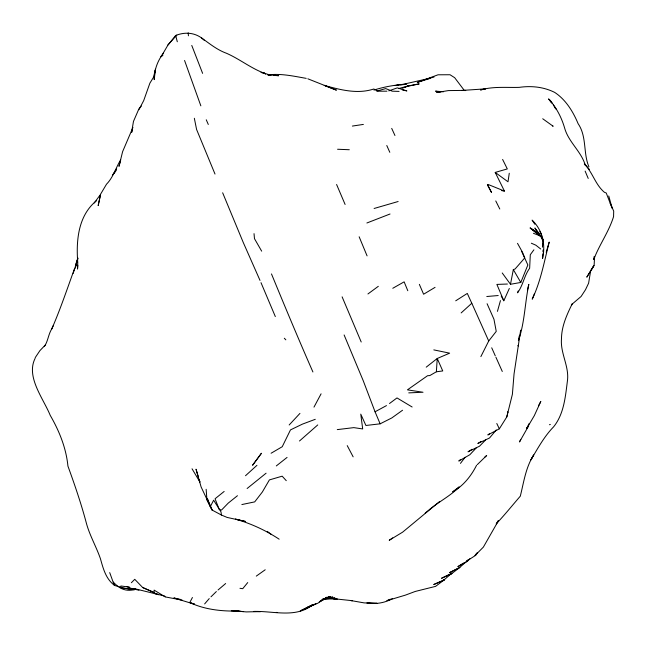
<?xml version="1.0" encoding="UTF-8"?>
<svg xmlns="http://www.w3.org/2000/svg" width="646" height="646" viewBox="0 0 646 646"><rect width="100%" height="100%" fill="white"/><g stroke="black" fill="none" stroke-linecap="round" stroke-linejoin="round"><path stroke-width="0.97" d="M594.619 256.422L594.11 265.49L586.794 277.174L593.876 265.554L590.63 270.949L588.611 283.182L585.502 289.715L581.093 296.474L571.993 304.242C566.679 315.151 561.552 326.432 561.479 338.843C560.195 353.443 569.57 366.613 567.374 381.285C565.363 396.959 563.95 414.021 553.614 426.828C544.215 436.413 537.787 448.413 530.891 459.879L533.717 454.962C525.683 467.446 523.825 482.182 520.296 496.185C512.278 505.422 504.679 514.935 496.241 523.833L498.244 520.676M542.535 243.736L542.47 247.103L542.89 241.039L541.025 236.646L530.18 228.006L538.158 232.633L538.029 233.392M542.842 253.805L542.559 258.537C545.741 244.786 542.616 230.121 532.11 220.125L534.856 224.251M542.955 251.908L543.068 250.01M408.748 392.873L423.009 392.251L407.432 389.853L427.579 375.706L429.824 375.568L436.373 371.781L437.237 358.49L449.64 353.168L433.813 349.89M77.835 265.183L77.536 269.059L77.77 262.599C75.986 240.659 78.158 215.352 96.666 200.583M520.644 330.171L514.054 373.929L512.391 394.294L506.763 416.969L499.342 428.823L487.843 434.952L489.402 433.821M155.323 70.172L154.216 79.619C154.184 70.083 157.592 60.603 163.503 53.182M594.134 256.527L593.739 259.53C599.31 244.705 608.855 231.874 613.571 216.62L613.7 211.129L610.163 203.078M509.266 173.257L508.006 181.792L495.216 172.417L507.304 168.921L502.612 159.441M507.481 413.9L507.78 411.995M507.481 413.852L507.78 411.962M519.263 335.968L518.415 340.684C524.786 322.459 524.843 303.087 528.816 284.385L527.459 290.151M521.718 251.56L527.863 264.965L520.797 282.455L510.485 284.28L513.328 269.608L515.08 269.002L524.762 257.924L522.436 252.19L517.511 243.332M100.534 194.527L98.176 205.598L100.598 194.341L94.235 202.981M155.436 69.227L153.53 77.229L149.872 83.189L143.695 100.623L138.898 109.715M506.763 416.969L507.328 414.797M75.34 268.098L77.77 258.86M75.792 265.91L77.916 258.134M497.444 311.372L500.448 300.616M73.159 273.436L76.446 263.132M546.201 252.336L549.213 242.08C544.271 261.299 540.823 281.147 532.223 299.171L534.387 293.857M75.978 263.778L77.778 258.061M132.252 130.629L131.59 132.511L133.472 121.4L138.882 108.916L141.337 106.057M518.205 290.983L517.551 292.816C523.107 285.322 524.14 275.729 529.647 268.251L530.301 254.726L533.911 249.8M74.468 268.833C67.16 288.956 60.441 309.014 51.898 328.669C48.288 334.24 48.127 341.161 44.299 346.611M571.589 305.283L572.251 303.677M100.719 193.945L106.501 184.215C113.341 177.295 115.731 167.79 120.673 159.885L119.009 166.329L122.595 151.681L132.947 127.432M234.046 610.809L238.826 610.987C222.289 611.487 204.855 609.703 189.779 602.532L192.427 597.502M501.223 296.021L503.807 300.761L509.331 288.455M529.009 423.695L526.926 428.153L534.299 415.677L540.815 401.441L538.425 405.833M51.535 329.347L53.279 325.632M112.339 175.389L116.651 168.768M498.429 520.716L483.378 547.097L475.036 555.503L476.732 553.138M480.866 356.6L488.715 340.999L496.241 331.366L493.956 319.237L487.092 303.725M221.465 515.048L212.179 510.098L210.257 506.747L213.624 500.214L220.972 511.826L221.465 515.048L227.101 517.422L245.617 521.492L235.515 519.126M520.757 439.385L519.497 441.953L528.662 425.819L526.773 428.064M313.98 407.125L321.086 393.826M161.112 56.751L167.508 45.809M476.562 465.298C471.136 476.062 463.384 485.76 452.822 491.84M114.14 173.491L116.191 170.35M477.386 552.806L475.722 555.31L466.428 561.245L467.825 559.977M35.215 357.642L39.899 350.649L45.147 345.182M299.938 413.408L289.174 424.979M451.207 574.003L451.829 573.155L441.509 578.283L451.207 574.003L459.936 567.341L449.64 572.574L459.241 567.834L466.315 561.632M460.461 463.384L465.104 457.271M35.11 358.377C25.767 376.876 43.339 398.388 50.227 415.362C59.262 430.963 66.167 448.049 67.927 466.105C74.661 484.621 81.033 503.202 86.136 522.291C89.406 535.049 96.214 546.435 100.469 558.83C103.174 568.488 105.799 578.816 114.237 585.155L113.276 582.094C119.397 588.611 125.413 591.736 134.4 589.661L121.012 587.755L120.875 585.987L129.531 587.109M167.79 45.373L175.647 35.49C184.449 31.985 193.655 32.34 201.536 37.904C209.49 43.573 217.096 49.895 226.463 53.263C239.537 58.98 250.64 68.064 263.964 73.127L261.041 72.505M247.725 582.571L242.718 588.7L239.965 588.296M496.273 429.945L489.507 438.012L477.846 443.487L481.068 441.452M204.645 603.913L209.239 598.584M167.734 45.067L176.77 35.15M476.57 447.581L469.836 454.744L458.797 461.042L460.275 459.742M485.671 439.902L479.485 446.233L468.011 451.812L472.032 449.277M470.046 558.588L467.316 561.374L457.844 566.647L463.61 562.997M131.372 582.716L134.756 579.317L142.508 587.343M256.955 465.322L245.512 475.722M210.967 596.831L216.353 591.558M477.265 464.66L486.688 455.487L484.532 457.376M461.155 312.922L471.782 303.265L467.3 293.421L455.713 300.81M317.751 424.931L299.486 440.992M443.439 580.463L444.23 579.858L433.749 584.533L443.439 580.463L451.829 573.155M439.651 501.466L402.628 532.151L389.223 540.282L392.695 537.892M218.041 589.992L225.648 583.524M425.173 513.142L429.792 509.331M247.119 488.505L266.087 473.203M224.162 491.453L215.053 498.769L219.236 509.476L221.489 510.09L228.232 503.113L237.453 495.716M276.31 465.928L287.058 457.425M426.223 367.162L437.237 358.49L442.744 370.941L436.373 371.781M429.445 509.605C438.981 501.546 450.423 496.039 459.136 486.939L452.83 491.646M444.23 579.858L435.606 586.366L415.208 591.461L405.478 595.103L386.906 600.675L390.45 599.141M389.498 403.516L396.991 397.928L412.132 407.004M256.284 576.119L265.207 569.772M367.937 293.962L378.314 286.323M402.539 410.242L391.807 417.938L380.139 423.824L365.911 425.48L360.767 414.126L362.689 428.944L353.806 427.628L337.277 429.614M435.065 287.349L423.606 294.229L419.351 284.353M271.086 453.242L282.237 446.717L290.482 429.897L302.433 424.123L315.272 419.311M392.784 288.277L404.138 281.842L407.796 290.724M380.139 423.824L375.051 411.785L386.478 405.599M392.518 598.551C384.725 602.993 375.746 604.414 366.92 602.976L376.933 603.316L364.191 602.896L350.584 600.505L352.385 600.699L333.07 598.648L337.204 599.028L324.195 598.915L334.959 597.978L322.37 599.262M320.674 600.691L328.822 596.864L319.294 601.797L326.989 597.211L317.775 603.235L307.795 607.313M307.779 607.28L315.902 603.8L304.621 609.089L312.389 605.044C295.262 618.472 273.169 610.736 253.531 611.463M320.666 600.732L330.615 596.476L322.459 599.343M390.031 214.004L366.88 222.991M405.438 87.032L408.207 85.918L419.189 83.899L407.989 86.225M402.119 88.292L408.207 85.918L398.582 88.583M388.795 90.884L397.322 87.864L406.883 90.933L402.248 89.891M161.032 56.242L162.865 55.621M430.406 78.295L417.292 82.43L438.036 74.791L450.036 74.75L454.671 77.698L463.876 89.859M374.107 208.48L398.13 201.52M549.455 424.729L550.335 424.47M427.281 78.933L434.047 77.011M376.723 91.126L385.702 88.583L392.251 91.183L399.083 91.401M373.953 90.069C384.451 86.734 395.36 84.812 406.35 84.246L400.714 84.901M322.507 599.528L332.722 597.025L324.252 598.85M241.854 504.558L254.702 501.885L262.349 492.002L269.39 479.913L282.173 476.175L286.259 480.664M485.364 89.011L480.495 89.956C493.092 86.265 506.286 87.735 519.214 87.363C531.383 85.635 543.633 86.887 554.688 92.394C565.815 99.702 573.059 111.58 578.13 123.701C586.956 136.564 583.063 153.013 588.902 166.813M430.502 78.134L403.532 84.214L395.069 85.547L397.888 85.224M352.385 126.067L363.375 124.412M486.785 296.506L498.211 295.537M485.38 88.865L461.672 90.456L465.637 90.561M268.009 74.888C281.018 73.297 293.567 76.147 306.212 78.368M507.409 284.03L496.879 284.41L503.807 300.761M439.635 92.435L436.704 92.523L448.364 90.593L465.685 90.375M135.676 589.192L130.896 589.289L121.012 587.755M135.563 589.225L130.896 589.289L134.4 589.661M386.954 91.183L377.991 91.191L373.792 89.003C357.448 94.405 340.2 89.81 324.203 85.361L336.421 90.149L307.851 78.804M254.613 611.439L260.532 611.625L246.207 611.907L234.175 610.801M337.575 149.25L349.3 149.735M268.05 75.073L270.949 75.243M273.856 75.412L278.692 75.703L269.35 74.839L261.541 72.304M231.325 610.793L243.356 611.601L233.973 610.769M133.617 588.716L131.76 588.587L126.608 586.495M135.531 588.877L131.76 588.587L138.914 590.218M443.479 91.78L435.549 91.143L440.451 91.998M182.091 600.077L165.4 596.944M276.335 612.4L277.57 612.537M501.676 190.627L504.437 191.071L495.216 172.417M164.787 596.088L135.062 588.797M180.218 599.351L173.847 597.954L194.599 604.252M235.572 519.15C250.987 523.535 265.772 530.374 279.153 539.184M120.77 587.246L114.722 585.502M189.779 602.532L194.422 604.042M154.935 593.666L158.431 594.7L156.671 593.892M533.426 233.279L540.613 236.097M488.101 184.465L504.437 191.071M531.351 243.219L535.817 245.173L540.654 248.968M154.919 593.093L142.605 587.489L154.128 592.398L154.111 590.097L165.126 596.856M552.669 125.994L553.17 126.261L542.721 118.751M534.807 231.098L530.18 228.006L541.025 236.646M267.266 531.375L271.522 534.622M201.536 37.904L204.249 40.294M584.283 163.987C592.689 172.199 595.103 184.433 604.406 192.29L606.231 192.984L612.255 208.553L608.75 195.988M284.313 338.246L285.839 339.844M584.573 163.914L589.499 169.518M264.343 72.828L265.522 74.25M551.401 102.762L548.575 98.895C556.158 107.058 561.511 117.306 564.604 127.981C568.537 142.209 581.319 151.398 585.365 165.433M554.793 107.397L555.923 108.948L553.315 104.967M502.225 272.967L510.485 284.28M539.798 231.68L541.445 234.151L541.832 237.082M550.182 100.187L552.273 103.376M513.328 269.608L520.797 282.455M261.67 251.157L254.476 238.665L254.031 233.642M192.04 468.786L199.977 482.102L199.13 479.332M347.233 445.611L353.144 456.843M495.765 200.946L499.794 209.005M496.79 423.501L499.342 428.823M391.71 128.393L394.948 135.499M209.183 504.066L201.124 486.987L196.021 469.198L198.564 477.491M471.806 303.24L488.715 340.999M495.91 357.23L502.289 371.474M491.711 347.798L495.288 355.849M386.784 145.511L389.804 152.311M206.252 119.776L208.303 124.468M260.007 280.396L243.219 242.395L222.652 192.791M261 282.657L275.325 316.572M342.114 296.845L361.211 342M345.109 204.459L336.59 184.49M359.144 236.783L367.081 255.889M312.914 371.975C298.654 339.497 284.926 306.616 271.481 273.928M215.005 174.057L196.586 129.466L194.341 118.275M585.131 171.093L588.215 178.433M344.116 334.959L363.197 380.623L375.051 411.785M202.61 73.361L191.765 45.438M109.707 572.598L114.237 585.155M184.562 60.474L200.849 105.847M210.257 506.747L207.277 498.446L212.179 510.098L206.962 500.085L206.147 489.288M177.303 41.748L175.647 35.49M188.22 32.825L188.414 35.813M487.407 184.635L491.396 192.233L487.407 184.635M518.278 345.335L518.124 345.998L518.294 345.279M261.388 453.314L252.667 465.136L261.388 453.314M312.115 605.06L300.325 610.914L312.115 605.06M540.339 235.419L534.88 227.998L543.351 239.924L540.339 235.419"/></g></svg>
